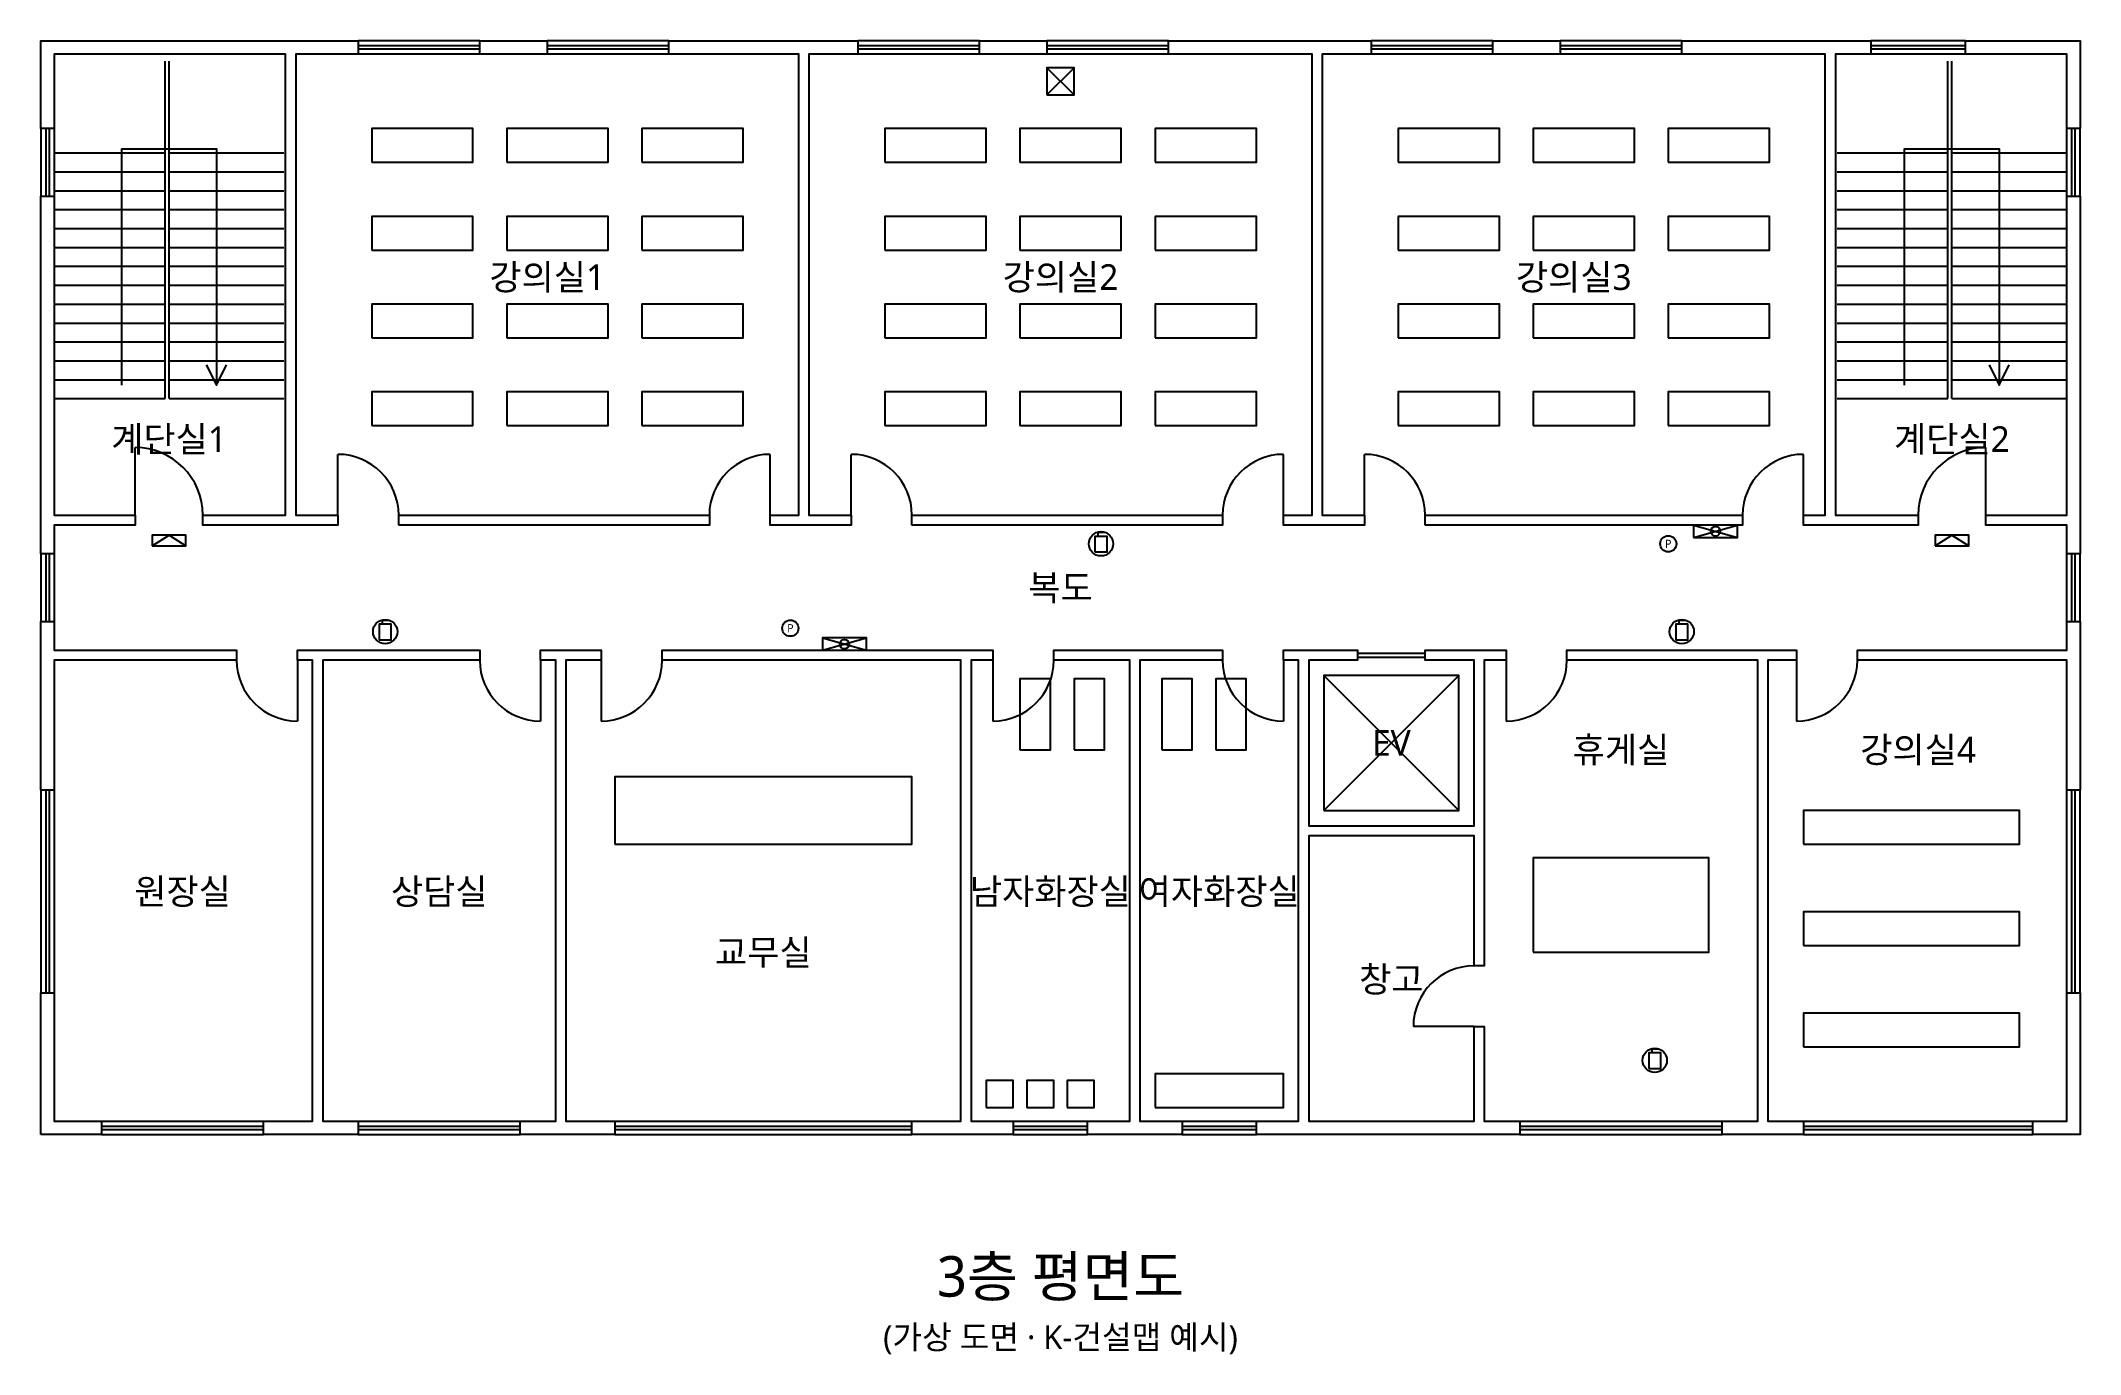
# Model space of a CAD drawing. Header units: millimetres. Extents: x -100 to 30100, y -3352 to 16100.
import ezdxf
from ezdxf.enums import TextEntityAlignment as Align

# ---------------------------------------------------------------- set-up
doc = ezdxf.new("R2010")
doc.units = ezdxf.units.MM
for name, color, linetype in [('A-DOOR', 3, 'Continuous'), ('A-FURN', 9, 'Continuous'), ('A-STRS', 8, 'Continuous'), ('A-TEXT', 2, 'Continuous'), ('A-TITLE', 7, 'Continuous'), ('A-TOIL', 9, 'Continuous'), ('A-WALL', 7, 'Continuous'), ('A-WIN', 4, 'Continuous'), ('F-EQPM', 1, 'Continuous')]:
    doc.layers.add(name, color=color, linetype=linetype)
doc.styles.add('KOR', font='malgun.ttf')

# ---------------------------------------------------------------- blocks, each defined once
blk = doc.blocks.new('소화기')
for p, q in [((-40, 110), (-40, 170)), ((-40, 170), (60, 170))]:
    blk.add_line(p, q)
blk.add_lwpolyline([(-90, -120), (90, -120), (90, 110), (-90, 110)], close=True)
blk.add_circle((0, 0), 180)
blk = doc.blocks.new('옥내소화전')
for p, q in [((-325, 0), (325, 180)), ((-325, 180), (325, 0))]:
    blk.add_line(p, q)
blk.add_lwpolyline([(-325, 0), (325, 0), (325, 180), (-325, 180)], close=True)
blk.add_circle((0, 90), 70)
blk = doc.blocks.new('발신기')
blk.add_circle((0, 0), 120)
at = {"style": 'KOR'}
blk.add_text('P', height=120, dxfattribs=at).set_placement((0, 0), align=Align.MIDDLE_CENTER)
blk = doc.blocks.new('완강기')
for p, q in [((-200, -200), (200, 200)), ((-200, 200), (200, -200))]:
    blk.add_line(p, q)
blk.add_lwpolyline([(-200, -200), (200, -200), (200, 200), (-200, 200)], close=True)
blk = doc.blocks.new('피난구유도등')
for p, q in [((-250, -80), (0, 80)), ((0, 80), (250, -80))]:
    blk.add_line(p, q)
blk.add_lwpolyline([(-250, -80), (250, -80), (250, 80), (-250, 80)], close=True)

msp = doc.modelspace()

# ---------------------------------------------------------------- linework, layer by layer
at = {"layer": 'A-DOOR'}
for p, q in [((1300, 9075), (1300, 10075)), ((4300, 9075), (4300, 9975)), ((10700, 9075), (10700, 9975)), ((11900, 9075), (11900, 9975)), ((18300, 9075), (18300, 9975)), ((19500, 9075), (19500, 9975)), ((26000, 9075), (26000, 9975)), ((28700, 9075), (28700, 10075)), ((19400, 7030), (20400, 7030)), ((19400, 6970), (20400, 6970)), ((3700, 6925), (3700, 6025)), ((7300, 6925), (7300, 6025)), ((8200, 6925), (8200, 6025)), ((14000, 6925), (14000, 6025)), ((18300, 6925), (18300, 6025)), ((21600, 6925), (21600, 6025)), ((25900, 6925), (25900, 6025)), ((21125, 1500), (20225, 1500))]:
    msp.add_line(p, q, dxfattribs=at)
for centre, radius, start, end in [((1300, 9075), 1000, 0, 90), ((4300, 9075), 900, 0, 90), ((10700, 9075), 900, 90, 180), ((11900, 9075), 900, 0, 90), ((18300, 9075), 900, 90, 180), ((19500, 9075), 900, 0, 90), ((26000, 9075), 900, 90, 180), ((28700, 9075), 1000, 90, 180), ((3700, 6925), 900, 180, -90), ((7300, 6925), 900, 180, -90), ((8200, 6925), 900, -90, 0), ((14000, 6925), 900, -90, 0), ((18300, 6925), 900, 180, -90), ((21600, 6925), 900, -90, 0), ((25900, 6925), 900, -90, 0), ((21125, 1500), 900, 90, 180)]:
    msp.add_arc(centre, radius, start, end, dxfattribs=at)
at = {"layer": 'A-FURN'}
for points in [[(4800, 14300), (6300, 14300), (6300, 14800), (4800, 14800)], [(6800, 14300), (8300, 14300), (8300, 14800), (6800, 14800)], [(8800, 14300), (10300, 14300), (10300, 14800), (8800, 14800)], [(12400, 14300), (13900, 14300), (13900, 14800), (12400, 14800)], [(14400, 14300), (15900, 14300), (15900, 14800), (14400, 14800)], [(16400, 14300), (17900, 14300), (17900, 14800), (16400, 14800)], [(20000, 14300), (21500, 14300), (21500, 14800), (20000, 14800)], [(22000, 14300), (23500, 14300), (23500, 14800), (22000, 14800)], [(24000, 14300), (25500, 14300), (25500, 14800), (24000, 14800)], [(4800, 13000), (6300, 13000), (6300, 13500), (4800, 13500)], [(6800, 13000), (8300, 13000), (8300, 13500), (6800, 13500)], [(8800, 13000), (10300, 13000), (10300, 13500), (8800, 13500)], [(12400, 13000), (13900, 13000), (13900, 13500), (12400, 13500)], [(14400, 13000), (15900, 13000), (15900, 13500), (14400, 13500)], [(16400, 13000), (17900, 13000), (17900, 13500), (16400, 13500)], [(20000, 13000), (21500, 13000), (21500, 13500), (20000, 13500)], [(22000, 13000), (23500, 13000), (23500, 13500), (22000, 13500)], [(24000, 13000), (25500, 13000), (25500, 13500), (24000, 13500)], [(4800, 11700), (6300, 11700), (6300, 12200), (4800, 12200)], [(6800, 11700), (8300, 11700), (8300, 12200), (6800, 12200)], [(8800, 11700), (10300, 11700), (10300, 12200), (8800, 12200)], [(12400, 11700), (13900, 11700), (13900, 12200), (12400, 12200)], [(14400, 11700), (15900, 11700), (15900, 12200), (14400, 12200)], [(16400, 11700), (17900, 11700), (17900, 12200), (16400, 12200)], [(20000, 11700), (21500, 11700), (21500, 12200), (20000, 12200)], [(22000, 11700), (23500, 11700), (23500, 12200), (22000, 12200)], [(24000, 11700), (25500, 11700), (25500, 12200), (24000, 12200)], [(4800, 10400), (6300, 10400), (6300, 10900), (4800, 10900)], [(6800, 10400), (8300, 10400), (8300, 10900), (6800, 10900)], [(8800, 10400), (10300, 10400), (10300, 10900), (8800, 10900)], [(12400, 10400), (13900, 10400), (13900, 10900), (12400, 10900)], [(14400, 10400), (15900, 10400), (15900, 10900), (14400, 10900)], [(16400, 10400), (17900, 10400), (17900, 10900), (16400, 10900)], [(20000, 10400), (21500, 10400), (21500, 10900), (20000, 10900)], [(22000, 10400), (23500, 10400), (23500, 10900), (22000, 10900)], [(24000, 10400), (25500, 10400), (25500, 10900), (24000, 10900)], [(8400, 4200), (12800, 4200), (12800, 5200), (8400, 5200)], [(26000, 4200), (29200, 4200), (29200, 4700), (26000, 4700)], [(22000, 2600), (24600, 2600), (24600, 4000), (22000, 4000)], [(26000, 2700), (29200, 2700), (29200, 3200), (26000, 3200)], [(26000, 1200), (29200, 1200), (29200, 1700), (26000, 1700)]]:
    msp.add_lwpolyline(points, close=True, dxfattribs=at)
at = {"layer": 'A-STRS'}
for p, q in [((1740, 10800), (1740, 15800)), ((1800, 10800), (1800, 15800)), ((28140, 10800), (28140, 15800)), ((28200, 10800), (28200, 15800)), ((100, 14440), (1740, 14440)), ((1800, 14440), (3500, 14440)), ((26500, 14440), (28140, 14440)), ((28200, 14440), (29900, 14440)), ((100, 14160), (1740, 14160)), ((1800, 14160), (3500, 14160)), ((26500, 14160), (28140, 14160)), ((28200, 14160), (29900, 14160)), ((100, 13880), (1740, 13880)), ((100, 13600), (1740, 13600)), ((1800, 13880), (3500, 13880)), ((1800, 13600), (3500, 13600)), ((26500, 13880), (28140, 13880)), ((26500, 13600), (28140, 13600)), ((28200, 13880), (29900, 13880)), ((28200, 13600), (29900, 13600)), ((100, 13320), (1740, 13320)), ((1800, 13320), (3500, 13320)), ((26500, 13320), (28140, 13320)), ((28200, 13320), (29900, 13320)), ((100, 13040), (1740, 13040)), ((1800, 13040), (3500, 13040)), ((26500, 13040), (28140, 13040)), ((28200, 13040), (29900, 13040)), ((100, 12760), (1740, 12760)), ((1800, 12760), (3500, 12760)), ((26500, 12760), (28140, 12760)), ((28200, 12760), (29900, 12760)), ((100, 12480), (1740, 12480)), ((1800, 12480), (3500, 12480)), ((26500, 12480), (28140, 12480)), ((28200, 12480), (29900, 12480)), ((100, 12200), (1740, 12200)), ((1800, 12200), (3500, 12200)), ((26500, 12200), (28140, 12200)), ((28200, 12200), (29900, 12200)), ((100, 11920), (1740, 11920)), ((1800, 11920), (3500, 11920)), ((26500, 11920), (28140, 11920)), ((28200, 11920), (29900, 11920)), ((100, 11640), (1740, 11640)), ((1800, 11640), (3500, 11640)), ((26500, 11640), (28140, 11640)), ((28200, 11640), (29900, 11640)), ((100, 11360), (1740, 11360)), ((1800, 11360), (3500, 11360)), ((26500, 11360), (28140, 11360)), ((28200, 11360), (29900, 11360)), ((100, 11080), (1740, 11080)), ((1800, 11080), (3500, 11080)), ((26500, 11080), (28140, 11080)), ((28200, 11080), (29900, 11080)), ((100, 10800), (1740, 10800)), ((1800, 10800), (3500, 10800)), ((26500, 10800), (28140, 10800)), ((28200, 10800), (29900, 10800)), ((18900, 4700), (20900, 6700)), ((18900, 6700), (20900, 4700))]:
    msp.add_line(p, q, dxfattribs=at)
for points in [[(1100, 11000), (1100, 14500), (2500, 14500), (2500, 11000)], [(27500, 11000), (27500, 14500), (28900, 14500), (28900, 11000)], [(2350, 11300), (2500, 11000), (2650, 11300)], [(28750, 11300), (28900, 11000), (29050, 11300)]]:
    msp.add_lwpolyline(points, dxfattribs=at)
msp.add_lwpolyline([(18900, 4700), (20900, 4700), (20900, 6700), (18900, 6700)], close=True, dxfattribs=at)
at = {"layer": 'A-TOIL'}
for points in [[(14400, 5600), (14850, 5600), (14850, 6650), (14400, 6650)], [(15200, 5600), (15650, 5600), (15650, 6650), (15200, 6650)], [(16500, 5600), (16950, 5600), (16950, 6650), (16500, 6650)], [(17300, 5600), (17750, 5600), (17750, 6650), (17300, 6650)], [(13900, 300), (14300, 300), (14300, 700), (13900, 700)], [(14500, 300), (14900, 300), (14900, 700), (14500, 700)], [(15100, 300), (15500, 300), (15500, 700), (15100, 700)], [(16400, 300), (18300, 300), (18300, 800), (16400, 800)]]:
    msp.add_lwpolyline(points, close=True, dxfattribs=at)
at = {"layer": 'A-WALL'}
for points in [[(-100, 15900), (-100, 16000), (-100, 16100), (100, 16100), (4600, 16100), (4600, 15900), (3675, 15900), (3675, 9075), (4300, 9075), (4300, 8925), (3675, 8925), (3525, 8925), (2300, 8925), (2300, 9075), (3525, 9075), (3525, 15900), (100, 15900), (100, 14800), (-100, 14800)], [(7400, 16100), (7400, 15900), (6400, 15900), (6400, 16100)], [(12000, 16100), (12000, 15900), (11275, 15900), (11275, 9075), (11900, 9075), (11900, 8925), (11275, 8925), (11125, 8925), (10700, 8925), (10700, 9075), (11125, 9075), (11125, 15900), (9200, 15900), (9200, 16100)], [(14800, 16100), (14800, 15900), (13800, 15900), (13800, 16100)], [(19600, 16100), (19600, 15900), (18875, 15900), (18875, 9075), (19500, 9075), (19500, 8925), (18875, 8925), (18725, 8925), (18300, 8925), (18300, 9075), (18725, 9075), (18725, 15900), (16600, 15900), (16600, 16100)], [(22400, 16100), (22400, 15900), (21400, 15900), (21400, 16100)], [(27000, 16100), (27000, 15900), (26475, 15900), (26475, 9075), (27700, 9075), (27700, 8925), (26475, 8925), (26325, 8925), (26000, 8925), (26000, 9075), (26325, 9075), (26325, 15900), (24200, 15900), (24200, 16100)], [(29900, 16100), (30000, 16100), (30100, 16100), (30100, 15900), (30100, 14800), (29900, 14800), (29900, 15900), (28400, 15900), (28400, 16100)], [(-100, 13800), (100, 13800), (100, 9075), (1300, 9075), (1300, 8925), (100, 8925), (100, 8500), (-100, 8500)], [(30100, 8500), (29900, 8500), (29900, 8925), (28700, 8925), (28700, 9075), (29900, 9075), (29900, 13800), (30100, 13800)], [(5200, 8925), (5200, 9075), (9800, 9075), (9800, 8925)], [(12800, 8925), (12800, 9075), (17400, 9075), (17400, 8925)], [(20400, 8925), (20400, 9075), (25100, 9075), (25100, 8925)], [(-100, 7500), (100, 7500), (100, 7075), (2800, 7075), (2800, 6925), (100, 6925), (100, 5000), (-100, 5000)], [(30100, 5000), (29900, 5000), (29900, 6925), (26800, 6925), (26800, 7075), (29900, 7075), (29900, 7500), (30100, 7500)], [(3200, -100), (3200, 100), (3925, 100), (3925, 6925), (3700, 6925), (3700, 7075), (3925, 7075), (4075, 7075), (6400, 7075), (6400, 6925), (4075, 6925), (4075, 100), (4600, 100), (4600, -100)], [(7000, -100), (7000, 100), (7525, 100), (7525, 6925), (7300, 6925), (7300, 7075), (7525, 7075), (7675, 7075), (8200, 7075), (8200, 6925), (7675, 6925), (7675, 100), (8400, 100), (8400, -100)], [(12800, -100), (12800, 100), (13525, 100), (13525, 6925), (9100, 6925), (9100, 7075), (13525, 7075), (13675, 7075), (14000, 7075), (14000, 6925), (13675, 6925), (13675, 100), (14300, 100), (14300, -100)], [(15400, -100), (15400, 100), (16025, 100), (16025, 6925), (14900, 6925), (14900, 7075), (16025, 7075), (16175, 7075), (17400, 7075), (17400, 6925), (16175, 6925), (16175, 100), (16800, 100), (16800, -100)], [(17900, -100), (17900, 100), (18525, 100), (18525, 4325), (18525, 4475), (18525, 6925), (18300, 6925), (18300, 7075), (18525, 7075), (18675, 7075), (19400, 7075), (19400, 6925), (18675, 6925), (18675, 4475), (21125, 4475), (21125, 6925), (20400, 6925), (20400, 7075), (21125, 7075), (21275, 7075), (21600, 7075), (21600, 6925), (21275, 6925), (21275, 4475), (21275, 4325), (21275, 2400), (21125, 2400), (21125, 4325), (18675, 4325), (18675, 100), (21125, 100), (21125, 1500), (21275, 1500), (21275, 100), (21800, 100), (21800, -100)], [(24800, -100), (24800, 100), (25325, 100), (25325, 6925), (22500, 6925), (22500, 7075), (25325, 7075), (25475, 7075), (25900, 7075), (25900, 6925), (25475, 6925), (25475, 100), (26000, 100), (26000, -100)], [(-100, -100), (-100, 100), (-100, 2000), (100, 2000), (100, 100), (800, 100), (800, -100), (100, -100), (0, -100)], [(30100, 100), (30100, 0), (30100, -100), (29900, -100), (29400, -100), (29400, 100), (29900, 100), (29900, 2000), (30100, 2000)]]:
    msp.add_lwpolyline(points, close=True, dxfattribs=at)
at = {"layer": 'A-WIN'}
for p, q in [((6400, 16100), (4600, 16100)), ((6400, 16025), (4600, 16025)), ((9200, 16100), (7400, 16100)), ((9200, 16025), (7400, 16025)), ((13800, 16100), (12000, 16100)), ((13800, 16025), (12000, 16025)), ((16600, 16100), (14800, 16100)), ((16600, 16025), (14800, 16025)), ((21400, 16100), (19600, 16100)), ((21400, 16025), (19600, 16025)), ((24200, 16100), (22400, 16100)), ((24200, 16025), (22400, 16025)), ((28400, 16100), (27000, 16100)), ((28400, 16025), (27000, 16025)), ((6400, 15975), (4600, 15975)), ((6400, 15900), (4600, 15900)), ((9200, 15975), (7400, 15975)), ((9200, 15900), (7400, 15900)), ((13800, 15975), (12000, 15975)), ((13800, 15900), (12000, 15900)), ((16600, 15975), (14800, 15975)), ((16600, 15900), (14800, 15900)), ((21400, 15975), (19600, 15975)), ((21400, 15900), (19600, 15900)), ((24200, 15975), (22400, 15975)), ((24200, 15900), (22400, 15900)), ((28400, 15975), (27000, 15975)), ((28400, 15900), (27000, 15900)), ((-100, 14800), (-100, 13800)), ((-25, 14800), (-25, 13800)), ((25, 14800), (25, 13800)), ((100, 14800), (100, 13800)), ((29900, 13800), (29900, 14800)), ((29975, 13800), (29975, 14800)), ((30025, 13800), (30025, 14800)), ((30100, 13800), (30100, 14800)), ((-100, 8500), (-100, 7500)), ((-25, 8500), (-25, 7500)), ((25, 8500), (25, 7500)), ((100, 8500), (100, 7500)), ((29900, 7500), (29900, 8500)), ((29975, 7500), (29975, 8500)), ((30025, 7500), (30025, 8500)), ((30100, 7500), (30100, 8500)), ((-100, 5000), (-100, 2000)), ((-25, 5000), (-25, 2000)), ((25, 5000), (25, 2000)), ((100, 5000), (100, 2000)), ((29900, 2000), (29900, 5000)), ((29975, 2000), (29975, 5000)), ((30025, 2000), (30025, 5000)), ((30100, 2000), (30100, 5000)), ((800, 100), (3200, 100)), ((800, 25), (3200, 25)), ((4600, 100), (7000, 100)), ((4600, 25), (7000, 25)), ((8400, 100), (12800, 100)), ((8400, 25), (12800, 25)), ((14300, 100), (15400, 100)), ((14300, 25), (15400, 25)), ((16800, 100), (17900, 100)), ((16800, 25), (17900, 25)), ((21800, 100), (24800, 100)), ((21800, 25), (24800, 25)), ((26000, 100), (29400, 100)), ((26000, 25), (29400, 25)), ((800, -25), (3200, -25)), ((800, -100), (3200, -100)), ((4600, -25), (7000, -25)), ((4600, -100), (7000, -100)), ((8400, -25), (12800, -25)), ((8400, -100), (12800, -100)), ((14300, -25), (15400, -25)), ((14300, -100), (15400, -100)), ((16800, -25), (17900, -25)), ((16800, -100), (17900, -100)), ((21800, -25), (24800, -25)), ((21800, -100), (24800, -100)), ((26000, -25), (29400, -25)), ((26000, -100), (29400, -100))]:
    msp.add_line(p, q, dxfattribs=at)

# ---------------------------------------------------------------- block references
at = {"layer": 'F-EQPM'}
for name, p in [('완강기', (15000, 15500)), ('피난구유도등', (1800, 8700)), ('소화기', (15600, 8650)), ('발신기', (24000, 8650)), ('옥내소화전', (24700, 8745)), ('피난구유도등', (28200, 8700)), ('소화기', (5000, 7350)), ('발신기', (11000, 7400)), ('옥내소화전', (11800, 7075)), ('소화기', (24200, 7350)), ('소화기', (23800, 1000))]:
    msp.add_blockref(name, p, dxfattribs=at)

# ---------------------------------------------------------------- texts
at = {"layer": 'A-TEXT', "style": 'KOR'}
for s, p in [('강의실1', (7400, 12600)), ('강의실2', (15000, 12600)), ('강의실3', (22600, 12600)), ('계단실1', (1800, 10200)), ('계단실2', (28200, 10200)), ('복도', (15000, 8000)), ('EV', (19900, 5700)), ('휴게실', (23300, 5600)), ('강의실4', (27700, 5600)), ('원장실', (2000, 3500)), ('상담실', (5800, 3500)), ('남자화장실', (14850, 3500)), ('여자화장실', (17350, 3500)), ('교무실', (10600, 2600)), ('창고', (19900, 2200))]:
    msp.add_text(s, height=380, dxfattribs=at).set_placement(p, align=Align.MIDDLE_CENTER)
at = {"layer": 'A-TITLE', "style": 'KOR'}
for s, height, p in [('3층 평면도', 600, (15000, -2200)), ('(가상 도면 · K-건설맵 예시)', 350, (15000, -3100))]:
    msp.add_text(s, height=height, dxfattribs=at).set_placement(p, align=Align.MIDDLE_CENTER)

doc.saveas('drawing.dxf')
